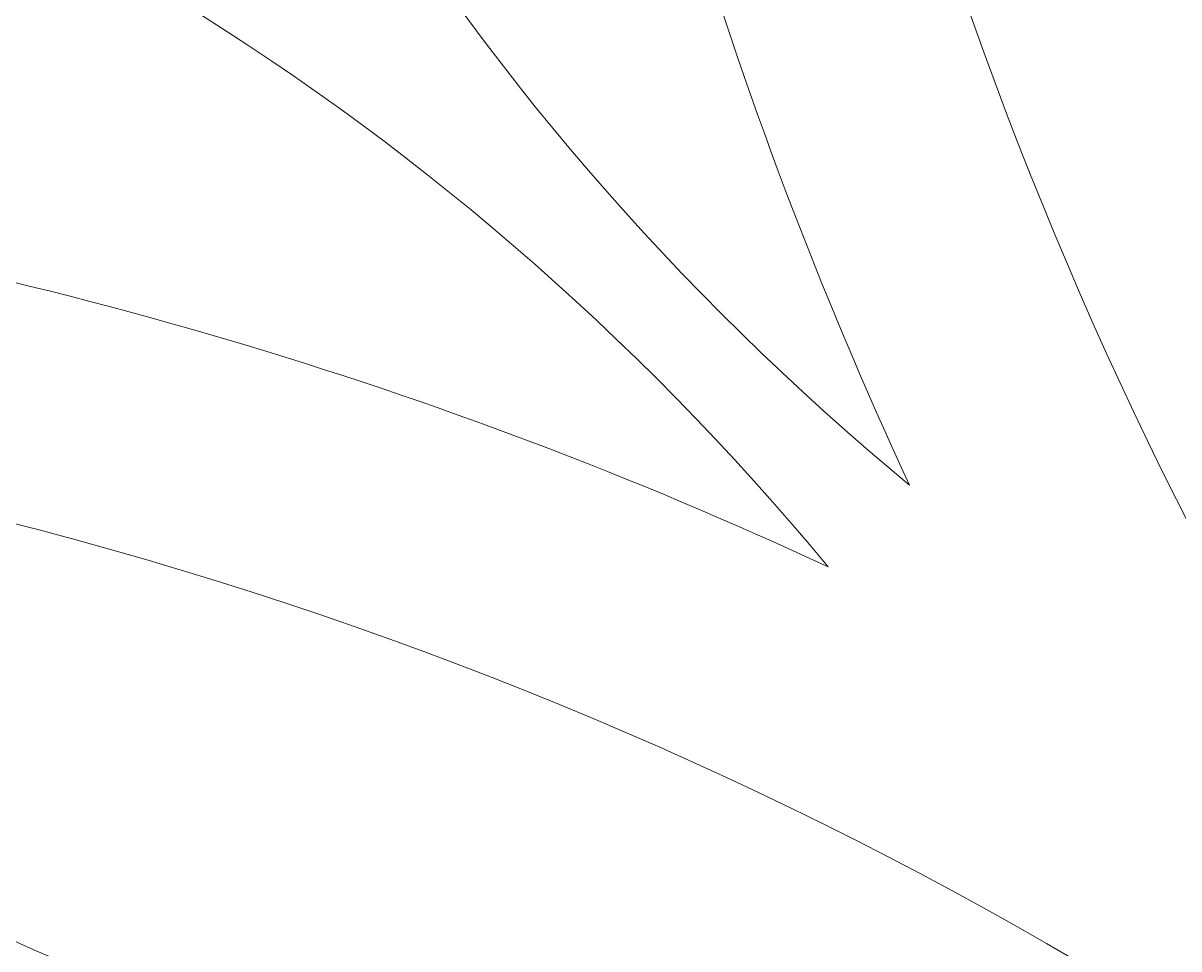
# Model space of a CAD drawing. Extents: x -864 to 2539, y -2536 to -44.
# Drawn here: x 136.63 to 163.89, y -1713.21 to -1691.37 of the extents above; entities that cross this region are included whole.
import ezdxf

# ---------------------------------------------------------------- set-up
doc = ezdxf.new("R2010")
doc.units = 0
doc.header["$MEASUREMENT"] = 0
doc.layers.add('Layer 1', color=7, linetype='Continuous', lineweight=0)

msp = doc.modelspace()

# ---------------------------------------------------------------- linework, layer by layer
at = {"layer": 'Layer 1'}
for points, knots in [([(400.335, -1837.95), (393.005, -1823.77), (382.675, -1811.89), (369.615, -1802.63), (356.675, -1793.44), (340.765, -1785.53), (322.335, -1779.11), (304.045, -1772.75), (283.315, -1766.84), (260.755, -1761.56), (242.825, -1757.03), (229.785, -1753.54), (221.995, -1751.18), (214.325, -1748.87), (206.625, -1745.61), (199.125, -1741.5), (191.745, -1737.46), (185.885, -1732.58), (181.705, -1727), (177.615, -1721.55), (175.535, -1714.96), (175.535, -1707.41), (175.535, -1695.03), (181.575, -1684.69), (193.985, -1675.8), (206.445, -1666.88), (223.125, -1662.36), (243.575, -1662.36), (265.605, -1662.36), (281.745, -1666.48), (291.535, -1674.62), (301.485, -1682.87), (310.145, -1694.57), (317.315, -1709.45), (323.035, -1720.16), (328.455, -1728.01), (333.425, -1732.79), (338.615, -1737.79), (346.215, -1740.33), (356.015, -1740.33), (366.785, -1740.33), (375.895, -1736.19), (383.095, -1728.02), (390.235, -1719.93), (393.855, -1710.7), (393.855, -1700.57), (393.855, -1689.74), (391.025, -1678.49), (385.435, -1667.13), (379.865, -1655.81), (370.955, -1644.88), (358.955, -1634.62), (346.965, -1624.39), (331.695, -1616.07), (313.565, -1609.9), (295.475, -1603.75), (273.765, -1600.63), (249.045, -1600.63), (218.115, -1600.63), (190.795, -1605.33), (167.865, -1614.59), (144.815, -1623.91), (126.935, -1637.44), (114.725, -1654.83), (102.505, -1672.24), (96.305, -1692.42), (96.305, -1714.8), (96.305, -1738.29), (102.185, -1758.24), (113.785, -1774.11), (125.335, -1789.91), (141.145, -1802.55), (160.795, -1811.68), (180.265, -1820.73), (204.735, -1828.74), (233.555, -1835.48), (254.915, -1840.37), (272.195, -1845.04), (284.925, -1849.38), (297.415, -1853.63), (307.735, -1859.86), (315.595, -1867.9), (323.295, -1875.77), (327.205, -1886.21), (327.205, -1898.91), (327.205, -1914.95), (319.875, -1928.54), (305.435, -1939.31), (290.815, -1950.21), (271.475, -1955.73), (247.955, -1955.73), (230.845, -1955.73), (216.885, -1953), (206.465, -1947.61), (196.045, -1942.23), (187.865, -1935.31), (182.155, -1927.05), (176.335, -1918.64), (170.845, -1908), (165.825, -1895.45), (161.535, -1884.46), (156.255, -1876.02), (150.135, -1870.36), (143.855, -1864.56), (136.075, -1861.62), (127.035, -1861.62), (115.945, -1861.62), (106.675, -1865.37), (99.475, -1872.76), (92.285, -1880.14), (88.645, -1889.12), (88.645, -1899.46), (88.645, -1916.73), (94.505, -1934.72), (106.055, -1952.92), (117.565, -1971.07), (132.755, -1985.79), (151.195, -1996.67), (177.095, -2011.73), (210.385, -2019.37), (250.135, -2019.37), (283.285, -2019.37), (312.375, -2013.79), (336.595, -2002.78), (360.915, -1991.73), (379.655, -1976.2), (392.305, -1956.63), (404.945, -1937.06), (411.355, -1914.69), (411.355, -1890.16), (411.355, -1869.69), (407.645, -1852.12), (400.335, -1837.95)], [0, 0, 0, 0, 1, 1, 1, 2, 2, 2, 3, 3, 3, 4, 4, 4, 5, 5, 5, 6, 6, 6, 7, 7, 7, 8, 8, 8, 9, 9, 9, 10, 10, 10, 11, 11, 11, 12, 12, 12, 13, 13, 13, 14, 14, 14, 15, 15, 15, 16, 16, 16, 17, 17, 17, 18, 18, 18, 19, 19, 19, 20, 20, 20, 21, 21, 21, 22, 22, 22, 23, 23, 23, 24, 24, 24, 25, 25, 25, 26, 26, 26, 27, 27, 27, 28, 28, 28, 29, 29, 29, 30, 30, 30, 31, 31, 31, 32, 32, 32, 33, 33, 33, 34, 34, 34, 35, 35, 35, 36, 36, 36, 37, 37, 37, 38, 38, 38, 39, 39, 39, 40, 40, 40, 41, 41, 41, 42, 42, 42, 43, 43, 43, 44, 44, 44, 44]), ([(124.644, -1648.734), (141.694, -1649.753), (159.908, -1668.278), (166.569, -1683.536), (168.744, -1688.517), (170.674, -1693.585), (172.551, -1698.665), (171.887, -1701.489), (171.535, -1704.401), (171.535, -1707.41), (171.535, -1710.721), (171.911, -1713.867), (172.631, -1716.848), (162.898, -1703.816), (156.596, -1688.435), (154.248, -1671.58), (153.757, -1668.057), (148.428, -1669.495), (148.912, -1672.968), (150.357, -1683.339), (153.301, -1693.158), (157.539, -1702.275), (146.475, -1693.097), (139.248, -1680.975), (136.194, -1666.773), (135.445, -1663.288), (130.114, -1664.702), (130.858, -1668.162), (131.595, -1671.591), (132.62, -1674.864), (133.807, -1678.042), (127.985, -1674.252), (123.647, -1669.137), (120.728, -1662.742), (119.713, -1660.519), (117.184, -1661.166), (116.154, -1662.813), (114.507, -1663.843), (113.86, -1666.372), (116.083, -1667.387), (122.478, -1670.305), (127.593, -1674.644), (131.383, -1680.466), (128.205, -1679.279), (124.932, -1678.254), (121.503, -1677.517), (118.043, -1676.773), (116.629, -1682.104), (120.115, -1682.853), (134.316, -1685.907), (146.438, -1693.134), (155.616, -1704.198), (146.5, -1699.96), (136.68, -1697.016), (126.309, -1695.571), (122.836, -1695.087), (121.398, -1700.416), (124.921, -1700.907), (143.758, -1703.531), (160.758, -1711.086), (174.687, -1722.863), (175.717, -1725.169), (176.974, -1727.359), (178.505, -1729.4), (178.605, -1729.533), (178.717, -1729.66), (178.819, -1729.792), (165.249, -1723.438), (150.728, -1719.275), (136.877, -1713.228), (125.051, -1708.065), (111.26, -1695.961), (105.179, -1682.839), (108.127, -1673.7), (112.394, -1665.107), (117.995, -1657.13), (120.041, -1654.217), (122.266, -1651.423), (124.644, -1648.734)], [0, 0, 0, 0, 1, 1, 1, 2, 2, 2, 3, 3, 3, 4, 4, 4, 5, 5, 5, 6, 6, 6, 7, 7, 7, 8, 8, 8, 9, 9, 9, 10, 10, 10, 11, 11, 11, 12, 12, 12, 13, 13, 13, 14, 14, 14, 15, 15, 15, 16, 16, 16, 17, 17, 17, 18, 18, 18, 19, 19, 19, 20, 20, 20, 21, 21, 21, 22, 22, 22, 23, 23, 23, 24, 24, 24, 25, 25, 25, 26, 26, 26, 26]), ([(105.358, -1695.908), (124.641, -1720.739), (156.849, -1723.959), (183.014, -1738.151), (168.591, -1734.038), (152.93, -1732.636), (137.553, -1732.324), (125.829, -1725.763), (113.757, -1719.99), (103.646, -1710.967), (102.582, -1710.018), (101.542, -1709.072), (100.514, -1708.135), (100.839, -1702.599), (101.566, -1697.213), (102.705, -1691.991), (103.503, -1693.336), (104.38, -1694.648), (105.358, -1695.908)], [0, 0, 0, 0, 1, 1, 1, 2, 2, 2, 3, 3, 3, 4, 4, 4, 5, 5, 5, 6, 6, 6, 6])]:
    msp.add_open_spline(points, degree=3, knots=knots, dxfattribs=at)

doc.saveas('drawing.dxf')
